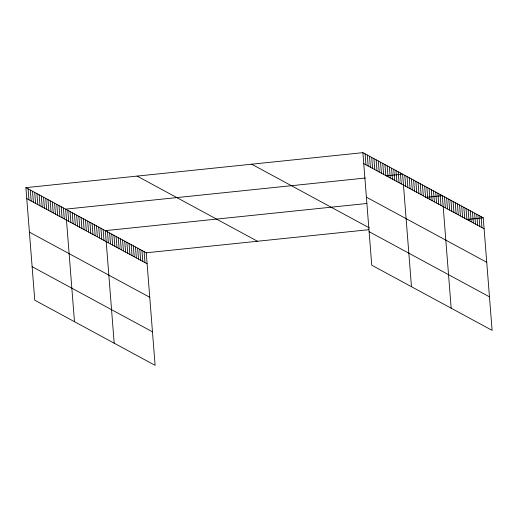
<?xml version="1.0" encoding="UTF-8"?>
<svg xmlns="http://www.w3.org/2000/svg" width="518" height="518" viewBox="0 0 518 518"><rect width="100%" height="100%" fill="white"/><g stroke="black" fill="none" stroke-linecap="round" stroke-linejoin="round"><path stroke-width="0.78" d="M25.9 187.645L146.251 252.797L155.109 365.345L34.758 300.194L25.9 187.645L362.891 152.655L483.242 217.806L492.1 330.354L371.749 265.203L362.891 152.655M365.281 178.03L65.618 209.142L74.475 321.697M386.273 175.848L402.609 174.152L411.467 286.707M366.886 203.483L105.335 230.646L114.193 343.194M425.213 197.429L442.32 195.655L451.178 308.204M146.251 252.797L368.829 229.688M466.135 219.58L483.242 217.806M363.753 163.636L484.103 228.788M366.394 197.151L486.745 262.309M251.683 164.2L369.34 227.894M369.107 231.688L489.465 296.84M137.108 176.094L257.459 241.252M26.761 198.627L147.118 263.779M29.403 232.142L149.754 297.3M32.122 266.679L152.473 331.831M481.086 216.641L481.954 227.622M478.936 215.475L479.797 226.457M476.78 214.31L477.648 225.291M474.63 213.144L475.492 224.126M472.474 211.979L473.335 222.96M470.318 210.813L471.186 221.795M468.168 209.648L469.03 220.629M466.012 208.482L466.88 219.464M463.856 207.31L464.724 218.298M461.706 206.145L462.568 217.133M459.55 204.979L460.418 215.967M457.4 203.814L458.262 214.795M455.244 202.648L456.112 213.63M453.088 201.483L453.956 212.464M450.938 200.317L451.8 211.299M448.782 199.152L449.65 210.133M446.633 197.986L447.494 208.968M444.476 196.821L445.338 207.802M440.119 194.457L440.98 205.445M437.911 193.266L438.772 204.247M435.703 192.068L436.57 203.056M433.495 190.877L434.362 201.858M431.293 189.679L432.154 200.667M429.085 188.487L429.946 199.469M426.877 187.289L427.738 198.277M424.669 186.098L425.537 197.08M422.461 184.907L423.329 195.888M420.26 183.709L421.121 194.69M418.052 182.517L418.913 193.499M415.844 181.319L416.712 192.301M413.636 180.128L414.504 191.11M411.434 178.93L412.296 189.912M409.226 177.739L410.088 188.72M407.019 176.541L407.886 187.522M404.811 175.349L405.678 186.331M400.401 172.96L401.262 183.942M398.193 171.762L399.061 182.75M395.985 170.571L396.853 181.553M393.777 169.373L394.645 180.361M391.576 168.182L392.437 179.163M389.368 166.984L390.229 177.972M387.16 165.792L388.027 176.774M384.952 164.594L385.819 175.583M382.75 163.403L383.611 174.385M380.542 162.205L381.403 173.193M378.334 161.014L379.202 171.995M376.126 159.822L376.994 170.804M373.925 158.625L374.786 169.606M371.717 157.433L372.578 168.415M369.509 156.235L370.376 167.217M367.301 155.044L368.168 166.025M365.099 153.846L365.961 164.828M144.101 251.631L144.962 262.613M141.945 250.466L142.806 261.448M139.789 249.3L140.656 260.282M137.639 248.135L138.5 259.117M135.483 246.969L136.351 257.951M133.333 245.804L134.194 256.786M131.177 244.638L132.038 255.62M129.021 243.473L129.888 254.455M126.871 242.301L127.732 253.289M124.715 241.135L125.583 252.124M122.559 239.97L123.426 250.958M120.409 238.804L121.27 249.793M118.253 237.639L119.121 248.621M116.103 236.473L116.964 247.455M113.947 235.308L114.815 246.29M111.791 234.142L112.659 245.124M109.641 232.977L110.502 243.959M107.485 231.811L108.353 242.793M103.127 229.448L103.988 240.436M100.919 228.257L101.787 239.238M98.711 227.059L99.579 238.047M96.503 225.867L97.371 236.849M94.302 224.67L95.163 235.658M92.094 223.478L92.955 234.46M89.886 222.287L90.754 233.268M87.678 221.089L88.546 232.07M85.476 219.897L86.338 230.879M83.268 218.7L84.13 229.681M81.061 217.508L81.928 228.49M78.853 216.31L79.72 227.292M76.651 215.119L77.512 226.101M74.443 213.921L75.304 224.903M72.235 212.73L73.103 223.711M70.027 211.532L70.895 222.513M67.826 210.34L68.687 221.322M63.41 207.951L64.277 218.933M61.202 206.753L62.069 217.741M58.994 205.562L59.861 216.543M56.792 204.364L57.653 215.352M54.584 203.173L55.445 214.154M52.376 201.975L53.244 212.963M50.168 200.783L51.036 211.765M47.967 199.585L48.828 210.573M45.759 198.394L46.62 209.376M43.551 197.203L44.418 208.184M41.343 196.005L42.211 206.986M39.141 194.813L40.003 205.795M36.933 193.615L37.795 204.597M34.725 192.424L35.593 203.406M32.517 191.226L33.385 202.208M30.316 190.035L31.177 201.016M28.108 188.837L28.969 199.819"/></g></svg>
